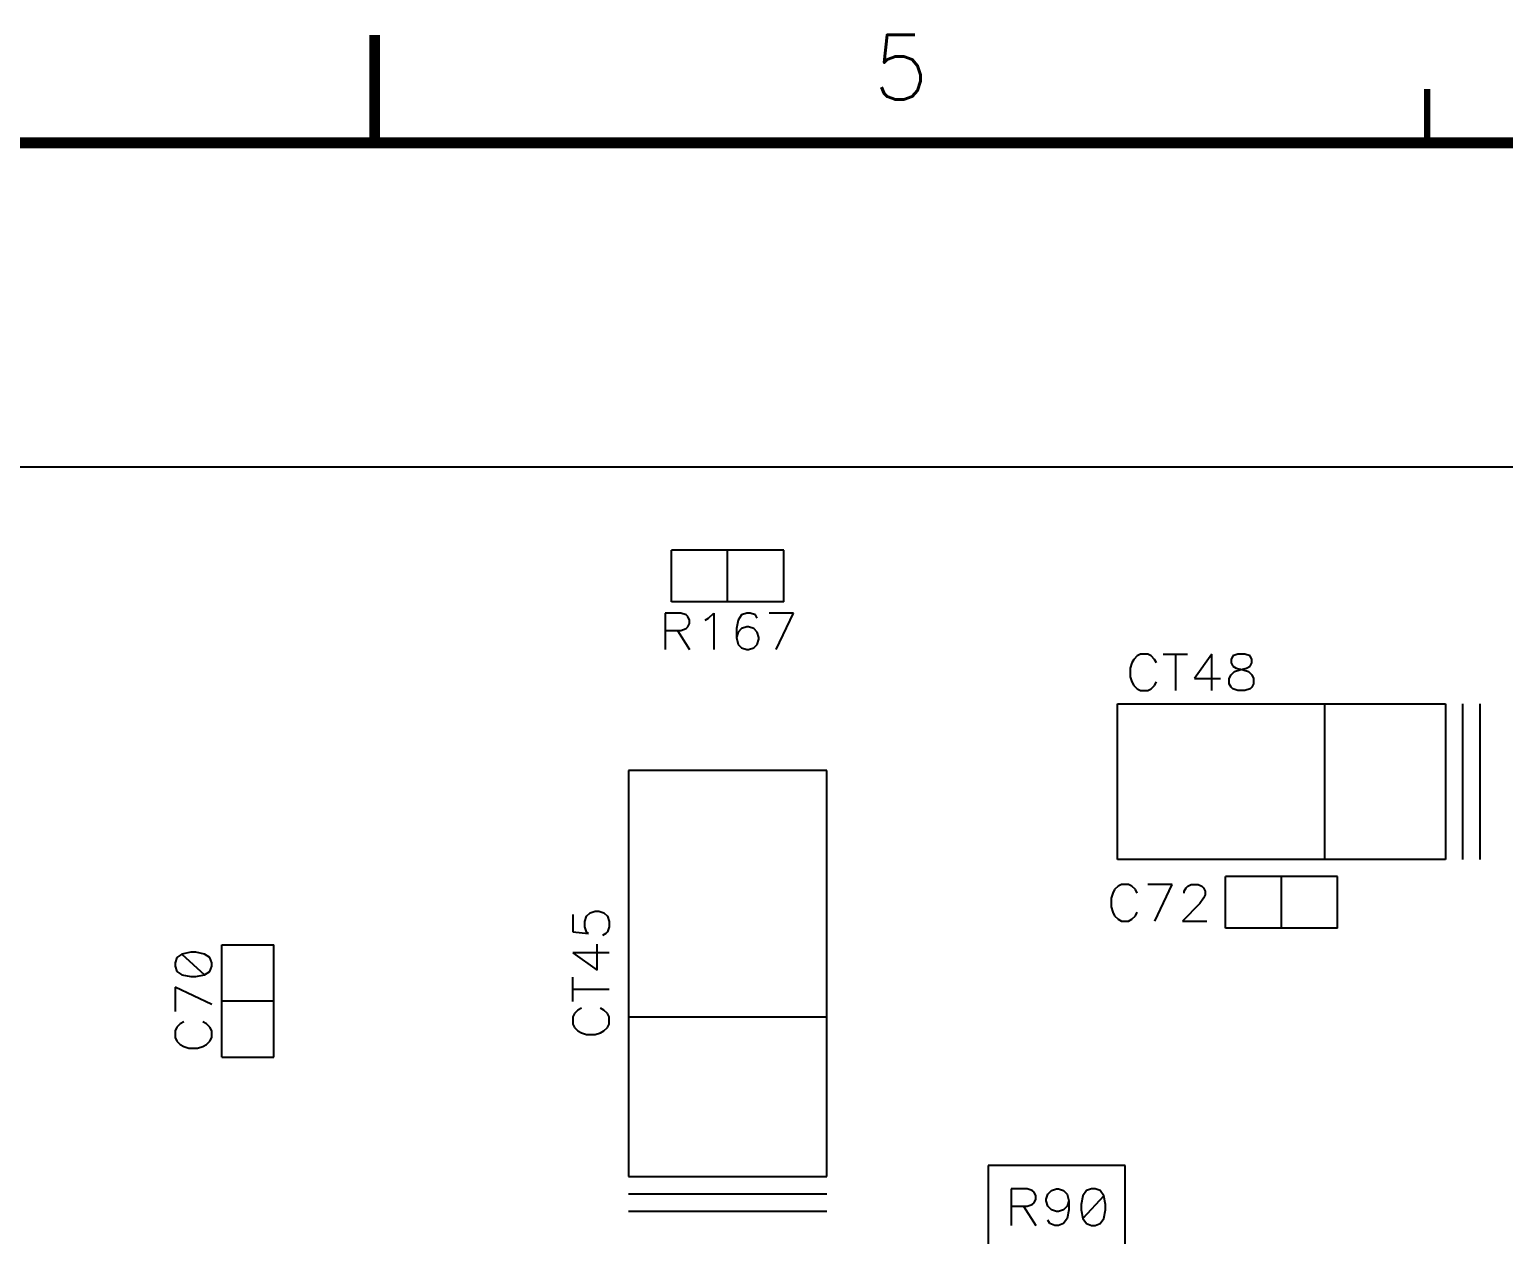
# Model space of a CAD drawing. Extents: x 295 to 953, y 10 to 290.
# Drawn here: x 671 to 739.3, y 234.4 to 290.2 of the extents above; entities that cross this region are included whole.
import ezdxf
from ezdxf.enums import TextEntityAlignment as Align

# ---------------------------------------------------------------- set-up
doc = ezdxf.new("R2010")
doc.units = 0
doc.header["$LTSCALE"] = 5
doc.header["$MEASUREMENT"] = 0
doc.layers.get('0').update_dxf_attribs({"linetype": 'CONTINUOUS', "lineweight": 25})
for name, color, linetype in [('130409_DV-DPH-A6_BSK', 2, 'CONTINUOUS'), ('문자', 4, 'CONTINUOUS'), ('테두리', 3, 'CONTINUOUS')]:
    doc.layers.add(name, color=color, linetype=linetype)
doc.styles.get("Standard").update_dxf_attribs({"font": 'simplex.shx'})

# ---------------------------------------------------------------- blocks, each defined once
blk = doc.blocks.new('C')
at = {"layer": '테두리'}
for points, const_width in [([(210, 290), (210, 285)], 0.5), ([(258.75, 287.5), (258.75, 285)], 0.3), ([(15, 285), (15, 15), (405, 15), (405, 285), (15, 285)], 0.5)]:
    blk.add_lwpolyline(points, dxfattribs=dict(at, const_width=const_width))
at = {"layer": '문자'}
blk.add_text('5', height=3, dxfattribs=at).set_placement((234.375, 288.5), align=Align.MIDDLE)

msp = doc.modelspace()

# ---------------------------------------------------------------- linework, layer by layer
at = {"layer": '130409_DV-DPH-A6_BSK', "color": 7}
for p, q in [((586.482, 270), (794.478, 270)), ((586.482, 270), (794.478, 270)), ((705.923, 266.144), (700.726, 266.144)), ((700.726, 263.741), (700.726, 266.144)), ((703.322, 263.741), (703.322, 266.144)), ((705.923, 263.741), (705.923, 266.144)), ((705.923, 263.741), (700.726, 263.741)), ((701.153, 263.223), (700.432, 263.223)), ((700.432, 263.223), (700.432, 261.536)), ((701.397, 263.142), (701.153, 263.223)), ((701.478, 263.065), (701.397, 263.142)), ((701.554, 262.903), (701.478, 263.065)), ((701.554, 262.74), (701.554, 262.903)), ((702.281, 262.903), (702.438, 262.984)), ((702.438, 262.984), (702.682, 263.223)), ((702.682, 263.223), (702.682, 261.536)), ((703.805, 262.903), (703.729, 262.502)), ((703.967, 263.142), (703.805, 262.903)), ((704.211, 263.223), (703.967, 263.142)), ((704.369, 263.223), (704.211, 263.223)), ((704.612, 263.142), (704.369, 263.223)), ((704.689, 262.984), (704.612, 263.142)), ((706.38, 263.223), (705.253, 263.223)), ((705.573, 261.536), (706.38, 263.223)), ((700.432, 262.42), (701.153, 262.42)), ((700.995, 262.42), (701.554, 261.536)), ((701.153, 262.42), (701.397, 262.502)), ((701.397, 262.502), (701.478, 262.583)), ((701.478, 262.583), (701.554, 262.74)), ((703.729, 262.502), (703.729, 262.1)), ((703.805, 262.339), (703.729, 262.1)), ((703.967, 262.502), (703.805, 262.339)), ((704.211, 262.583), (703.967, 262.502)), ((704.287, 262.583), (704.211, 262.583)), ((704.531, 262.502), (704.287, 262.583)), ((704.689, 262.339), (704.531, 262.502)), ((704.77, 262.1), (704.689, 262.339)), ((703.729, 262.1), (703.805, 261.775)), ((703.805, 261.775), (703.967, 261.618)), ((703.967, 261.618), (704.211, 261.536)), ((704.211, 261.536), (704.287, 261.536)), ((704.287, 261.536), (704.531, 261.618)), ((704.531, 261.618), (704.689, 261.775)), ((704.689, 261.775), (704.77, 262.019)), ((704.77, 262.019), (704.77, 262.1)), ((722.052, 260.917), (721.971, 260.678)), ((722.133, 261.079), (722.052, 260.917)), ((722.296, 261.242), (722.133, 261.079)), ((722.453, 261.323), (722.296, 261.242)), ((722.779, 261.323), (722.453, 261.323)), ((722.936, 261.242), (722.779, 261.323)), ((723.099, 261.079), (722.936, 261.242)), ((723.18, 260.917), (723.099, 261.079)), ((723.5, 261.323), (724.628, 261.323)), ((724.064, 261.323), (724.064, 259.631)), ((725.75, 261.323), (724.948, 260.195)), ((725.75, 259.631), (725.75, 261.323)), ((726.716, 261.242), (726.639, 261.079)), ((726.639, 261.079), (726.639, 260.917)), ((726.639, 260.917), (726.716, 260.759)), ((726.959, 261.323), (726.716, 261.242)), ((727.279, 261.323), (726.959, 261.323)), ((727.523, 261.242), (727.279, 261.323)), ((727.605, 261.079), (727.523, 261.242)), ((727.523, 260.759), (727.605, 260.917)), ((727.605, 260.917), (727.605, 261.079)), ((721.971, 260.678), (721.971, 260.276)), ((721.971, 260.276), (722.052, 260.033)), ((724.948, 260.195), (726.157, 260.195)), ((726.558, 260.195), (726.639, 260.358)), ((726.558, 259.951), (726.558, 260.195)), ((726.639, 260.358), (726.797, 260.515)), ((726.716, 260.759), (726.878, 260.678)), ((726.797, 260.515), (727.041, 260.597)), ((726.878, 260.678), (727.198, 260.597)), ((727.041, 260.597), (727.361, 260.678)), ((727.198, 260.597), (727.442, 260.515)), ((727.361, 260.678), (727.523, 260.759)), ((727.442, 260.515), (727.605, 260.358)), ((727.605, 260.358), (727.681, 260.195)), ((727.681, 260.195), (727.681, 259.951)), ((722.052, 260.033), (722.133, 259.875)), ((722.133, 259.875), (722.296, 259.713)), ((722.296, 259.713), (722.453, 259.631)), ((722.453, 259.631), (722.779, 259.631)), ((722.779, 259.631), (722.936, 259.713)), ((722.936, 259.713), (723.099, 259.875)), ((723.099, 259.875), (723.18, 260.033)), ((726.639, 259.794), (726.558, 259.951)), ((726.716, 259.713), (726.639, 259.794)), ((726.959, 259.631), (726.716, 259.713)), ((727.279, 259.631), (726.959, 259.631)), ((727.523, 259.713), (727.279, 259.631)), ((727.605, 259.794), (727.523, 259.713)), ((727.681, 259.951), (727.605, 259.794)), ((721.376, 251.818), (721.376, 259.017)), ((721.376, 259.017), (736.581, 259.017)), ((730.978, 251.818), (730.978, 259.017)), ((736.581, 259.017), (736.581, 251.818)), ((737.378, 251.818), (737.378, 259.017)), ((738.181, 251.818), (738.181, 259.017)), ((698.725, 255.928), (698.725, 237.127)), ((707.925, 255.928), (698.725, 255.928)), ((707.925, 237.127), (707.925, 255.928)), ((736.581, 251.818), (721.376, 251.818)), ((721.407, 250.579), (721.244, 250.416)), ((721.569, 250.66), (721.407, 250.579)), ((721.89, 250.66), (721.569, 250.66)), ((722.052, 250.579), (721.89, 250.66)), ((722.215, 250.416), (722.052, 250.579)), ((723.911, 250.66), (722.779, 250.66)), ((723.104, 248.963), (723.911, 250.66)), ((724.557, 250.497), (724.638, 250.579)), ((724.638, 250.579), (724.795, 250.66)), ((724.795, 250.66), (725.12, 250.66)), ((725.12, 250.66), (725.283, 250.579)), ((725.283, 250.579), (725.364, 250.497)), ((731.577, 251.031), (726.38, 251.031)), ((726.38, 248.628), (726.38, 251.031)), ((728.976, 248.628), (728.976, 251.031)), ((731.577, 248.628), (731.577, 251.031)), ((721.163, 250.259), (721.087, 250.015)), ((721.087, 250.015), (721.087, 249.614)), ((721.244, 250.416), (721.163, 250.259)), ((722.296, 250.259), (722.215, 250.416)), ((724.475, 250.34), (724.557, 250.497)), ((724.475, 250.259), (724.475, 250.34)), ((725.364, 250.015), (725.202, 249.771)), ((725.364, 250.497), (725.44, 250.34)), ((725.44, 250.177), (725.364, 250.015)), ((725.44, 250.34), (725.44, 250.177)), ((696.149, 249.263), (696.149, 248.455)), ((696.794, 249.182), (696.957, 249.344)), ((696.957, 249.344), (697.196, 249.421)), ((697.196, 249.421), (697.358, 249.421)), ((697.358, 249.421), (697.597, 249.344)), ((697.597, 249.344), (697.76, 249.182)), ((721.087, 249.614), (721.163, 249.37)), ((721.163, 249.37), (721.244, 249.207)), ((721.244, 249.207), (721.407, 249.045)), ((722.052, 249.045), (722.215, 249.207)), ((722.215, 249.207), (722.296, 249.37)), ((725.202, 249.771), (724.394, 248.963)), ((696.713, 248.938), (696.794, 249.182)), ((696.713, 248.699), (696.713, 248.938)), ((696.794, 248.455), (696.713, 248.699)), ((697.76, 249.182), (697.841, 248.938)), ((697.841, 248.699), (697.76, 248.455)), ((697.841, 248.938), (697.841, 248.699)), ((721.407, 249.045), (721.569, 248.963)), ((721.569, 248.963), (721.89, 248.963)), ((721.89, 248.963), (722.052, 249.045)), ((724.394, 248.963), (725.522, 248.963)), ((731.577, 248.628), (726.38, 248.628)), ((679.898, 242.659), (679.898, 247.856)), ((679.898, 247.856), (682.301, 247.856)), ((682.301, 242.659), (682.301, 247.856)), ((696.149, 248.455), (696.876, 248.379)), ((696.876, 248.379), (696.794, 248.455)), ((697.277, 246.687), (697.277, 247.897)), ((697.678, 248.379), (697.521, 248.298)), ((697.76, 248.455), (697.678, 248.379)), ((677.81, 247.277), (677.729, 247.033)), ((678.049, 247.434), (677.81, 247.277)), ((678.456, 247.516), (678.049, 247.434)), ((678.049, 247.434), (679.101, 246.469)), ((678.699, 247.516), (678.456, 247.516)), ((679.101, 247.434), (678.699, 247.516)), ((679.345, 247.277), (679.101, 247.434)), ((679.426, 247.033), (679.345, 247.277)), ((697.841, 247.49), (696.149, 247.49)), ((696.149, 247.49), (697.277, 246.687)), ((677.729, 247.033), (677.729, 246.87)), ((677.729, 246.87), (677.81, 246.632)), ((677.81, 246.632), (678.049, 246.469)), ((678.049, 246.469), (678.456, 246.388)), ((678.699, 246.388), (679.101, 246.469)), ((679.101, 246.469), (679.345, 246.632)), ((679.345, 246.632), (679.426, 246.87)), ((679.426, 246.87), (679.426, 247.033)), ((679.426, 245.097), (677.729, 245.905)), ((677.729, 245.905), (677.729, 244.772)), ((678.456, 246.388), (678.699, 246.388)), ((696.149, 245.24), (696.149, 246.367)), ((696.149, 245.804), (697.841, 245.804)), ((679.898, 245.26), (682.301, 245.26)), ((696.23, 244.676), (696.149, 244.518)), ((696.149, 244.518), (696.149, 244.193)), ((696.393, 244.838), (696.23, 244.676)), ((696.556, 244.92), (696.393, 244.838)), ((697.597, 244.838), (697.439, 244.92)), ((697.76, 244.676), (697.597, 244.838)), ((697.841, 244.518), (697.76, 244.676)), ((697.841, 244.193), (697.841, 244.518)), ((698.725, 244.528), (707.925, 244.528)), ((677.81, 244.046), (677.729, 243.883)), ((677.729, 243.883), (677.729, 243.563)), ((677.973, 244.208), (677.81, 244.046)), ((678.13, 244.29), (677.973, 244.208)), ((679.182, 244.208), (679.019, 244.29)), ((679.345, 244.046), (679.182, 244.208)), ((679.426, 243.883), (679.345, 244.046)), ((679.426, 243.563), (679.426, 243.883)), ((696.149, 244.193), (696.23, 244.036)), ((696.23, 244.036), (696.393, 243.873)), ((696.393, 243.873), (696.556, 243.792)), ((696.556, 243.792), (696.794, 243.711)), ((697.196, 243.711), (697.439, 243.792)), ((697.439, 243.792), (697.597, 243.873)), ((697.597, 243.873), (697.76, 244.036)), ((697.76, 244.036), (697.841, 244.193)), ((677.729, 243.563), (677.81, 243.401)), ((677.81, 243.401), (677.973, 243.238)), ((677.973, 243.238), (678.13, 243.157)), ((678.13, 243.157), (678.374, 243.081)), ((678.374, 243.081), (678.776, 243.081)), ((678.776, 243.081), (679.019, 243.157)), ((679.019, 243.157), (679.182, 243.238)), ((679.182, 243.238), (679.345, 243.401)), ((679.345, 243.401), (679.426, 243.563)), ((696.794, 243.711), (697.196, 243.711)), ((679.898, 242.659), (682.301, 242.659)), ((721.737, 237.64), (715.387, 237.64)), ((715.387, 237.64), (715.387, 221.13)), ((721.737, 221.13), (721.737, 237.64)), ((698.725, 237.127), (707.925, 237.127)), ((698.725, 236.329), (707.925, 236.329)), ((717.191, 236.563), (716.464, 236.563)), ((716.464, 236.563), (716.464, 234.866)), ((717.434, 236.482), (717.191, 236.563)), ((717.516, 236.4), (717.434, 236.482)), ((717.597, 236.243), (717.516, 236.4)), ((717.597, 236.08), (717.597, 236.243)), ((718.08, 236.08), (718.161, 236.319)), ((718.161, 236.319), (718.323, 236.482)), ((718.323, 236.482), (718.562, 236.563)), ((718.562, 236.563), (718.643, 236.563)), ((718.643, 236.563), (718.887, 236.482)), ((718.887, 236.482), (719.05, 236.319)), ((719.05, 236.319), (719.131, 235.999)), ((719.776, 236.243), (719.695, 235.837)), ((719.939, 236.482), (719.776, 236.243)), ((720.741, 236.243), (719.776, 235.191)), ((720.178, 236.563), (719.939, 236.482)), ((720.34, 236.563), (720.178, 236.563)), ((720.584, 236.482), (720.34, 236.563)), ((720.741, 236.243), (720.584, 236.482)), ((720.823, 235.837), (720.741, 236.243)), ((716.464, 235.755), (717.191, 235.755)), ((717.033, 235.755), (717.597, 234.866)), ((717.191, 235.755), (717.434, 235.837)), ((717.434, 235.837), (717.516, 235.918)), ((717.516, 235.918), (717.597, 236.08)), ((718.08, 235.999), (718.08, 236.08)), ((718.161, 235.755), (718.08, 235.999)), ((718.323, 235.593), (718.161, 235.755)), ((718.562, 235.517), (718.323, 235.593)), ((718.887, 235.593), (718.643, 235.517)), ((719.05, 235.755), (718.887, 235.593)), ((719.131, 235.999), (719.05, 235.755)), ((719.131, 235.593), (719.05, 235.191)), ((719.131, 235.999), (719.131, 235.593)), ((719.695, 235.837), (719.695, 235.593)), ((719.695, 235.593), (719.776, 235.191)), ((720.741, 235.191), (720.823, 235.593)), ((720.823, 235.593), (720.823, 235.837)), ((698.725, 235.527), (707.925, 235.527)), ((718.242, 234.948), (718.161, 235.11)), ((718.486, 234.866), (718.242, 234.948)), ((718.643, 234.866), (718.486, 234.866)), ((718.643, 235.517), (718.562, 235.517)), ((718.887, 234.948), (718.643, 234.866)), ((719.05, 235.191), (718.887, 234.948)), ((719.776, 235.191), (719.939, 234.948)), ((719.939, 234.948), (720.178, 234.866)), ((720.178, 234.866), (720.34, 234.866)), ((720.34, 234.866), (720.584, 234.948)), ((720.584, 234.948), (720.741, 235.191))]:
    msp.add_line(p, q, dxfattribs=at)

# ---------------------------------------------------------------- block references
msp.add_blockref('C', (476.978, 0))

doc.saveas('drawing.dxf')
